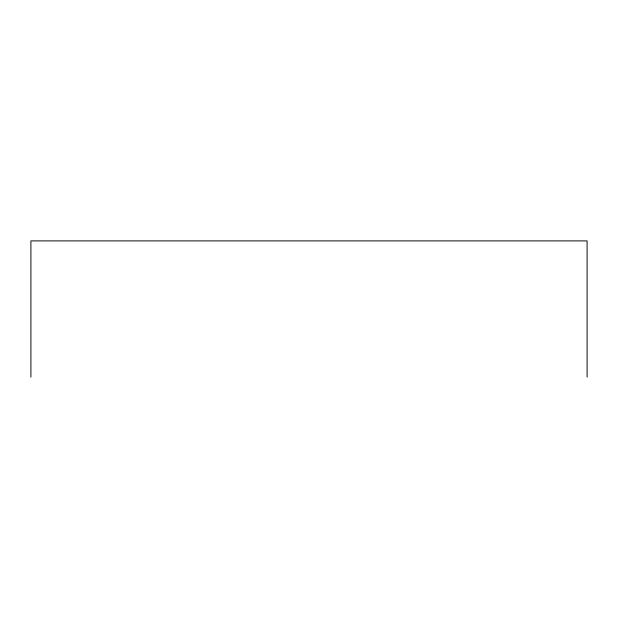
<?xml version="1.0" encoding="UTF-8"?>
<svg xmlns="http://www.w3.org/2000/svg" width="618" height="618" viewBox="0 0 618 618"><rect width="100%" height="100%" fill="white"/><g stroke="black" fill="none" stroke-linecap="round" stroke-linejoin="round"><path stroke-width="0.93" d="M587.1 377.096L587.1 240.904L30.9 240.904L30.9 377.096"/></g></svg>
